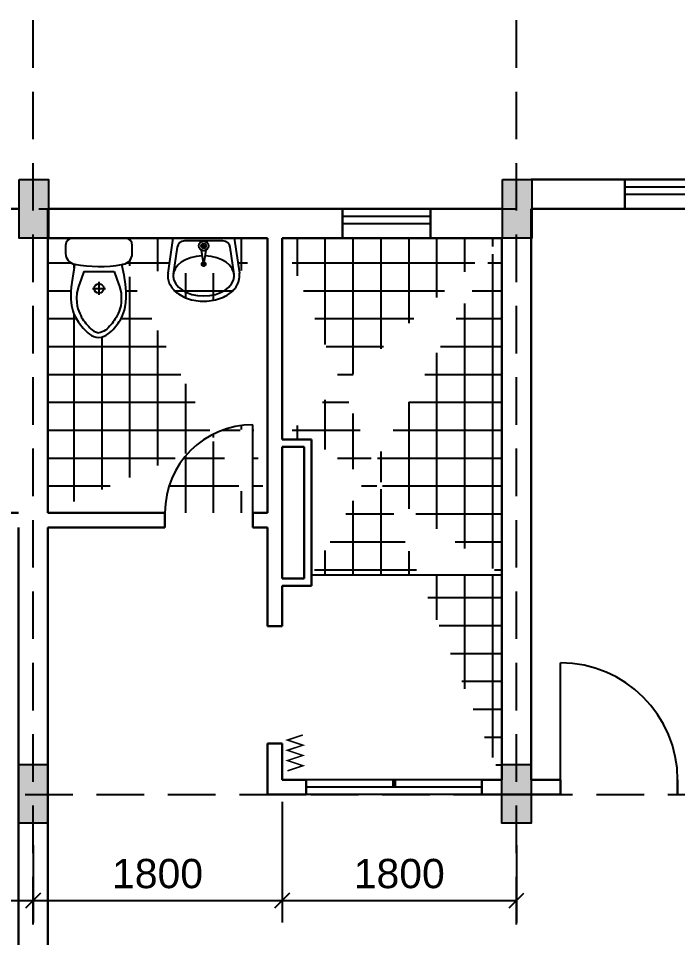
# Model space of a CAD drawing. Extents: x -100 to 171306, y -3236 to 60448.
# Drawn here: x 44552 to 49052, y 14442 to 20719 of the extents above; entities that cross this region are included whole.
import ezdxf

# ---------------------------------------------------------------- set-up
doc = ezdxf.new("R2010")
doc.units = 0
doc.header["$LTSCALE"] = 1300
doc.linetypes.add('HIDDEN', pattern=[0.375, 0.25, -0.125])
doc.layers.get('0').update_dxf_attribs({"linetype": 'CONTINUOUS'})
doc.layers.get('DEFPOINTS').update_dxf_attribs({"linetype": 'CONTINUOUS'})
for name, color, linetype in [('COT', 1, 'CONTINUOUS'), ('CUA', 4, 'CONTINUOUS'), ('HATCH', 5, 'CONTINUOUS'), ('RANH', 2, 'CONTINUOUS'), ('TBI', 2, 'CONTINUOUS'), ('TIM', 6, 'CONTINUOUS')]:
    doc.layers.add(name, color=color, linetype=linetype)
doc.layers.add('TUONG', color=3, linetype='CONTINUOUS', lineweight=30)
doc.styles.add('VNI-HELVE', font='VHELVEN.TTF')
doc.dimstyles.new('DIM100S', dxfattribs={"dimscale": 0, "dimtxt": 200, "dimasz": 100, "dimexe": 150, "dimexo": 150, "dimgap": 80, "dimtad": 1, "dimdec": 0, "dimrnd": 50, "dimzin": 0, "dimdsep": 46, "dimtxsty": 'VNI-HELVE', "dimblk1": 'OBLIQUE', "dimblk2": 'OBLIQUE', "dimsah": 1, "dimcen": 0, "dimclrd": 6, "dimclre": 6, "dimclrt": 6, "dimadec": 0, "dimazin": 0, "dimtfac": 1, "dimtdec": 0, "dimtmove": 0, "dimatfit": 3, "dimfxl": 1, "dimtolj": 1, "dimtzin": 0, "dimarcsym": 0})
pattern_1 = [(0, (-216.3789011299732, 3.637978807091713e-12), (0, 190.5), []), (90, (-216.3789011299732, 3.637978807091713e-12), (-190.5, 1.166437552015814e-14), [])]

# ---------------------------------------------------------------- blocks, each defined once
blk = doc.blocks.new('SX')
at = {"layer": 'CUA', "const_width": 15}
blk.add_lwpolyline([(0, 0), (50, 150), (100, 0), (150, 150), (200, 0), (250, 150), (300, 0), (350, 150)], dxfattribs=at)
blk = doc.blocks.new('S12A')
at = {"layer": 'CUA', "color": 4, "linetype": 'Continuous'}
for p, q in [((-600, 50), (600, 50)), ((-600, 0), (600, 0)), ((-600, -50), (600, -50))]:
    blk.add_line(p, q, dxfattribs=at)
at = {"layer": 'CUA', "color": 4, "linetype": 'Continuous', "const_width": 30}
blk.add_lwpolyline([(0, 0), (0, 50)], dxfattribs=at)
blk = doc.blocks.new('S18B')
at = {"layer": 'CUA', "color": 4, "linetype": 'Continuous'}
for p, q in [((-900, 100), (900, 100)), ((-900, 50), (900, 50)), ((-900, 0), (900, 0)), ((-900, -100), (900, -100))]:
    blk.add_line(p, q, dxfattribs=at)
at = {"layer": 'CUA', "color": 4, "linetype": 'Continuous', "const_width": 30}
for points in [[(-300, 50), (-300, 100)], [(300, 50), (300, 100)]]:
    blk.add_lwpolyline(points, dxfattribs=at)
blk = doc.blocks.new('_OBLIQUE')
at = {"color": 0, "linetype": 'ByBlock'}
blk.add_line((-0.5, -0.5), (0.5, 0.5), dxfattribs=at)
blk = doc.blocks.new('*D248')
at = {"layer": 'DEFPOINTS', "color": 0, "linetype": 'Continuous', "transparency": 16777216}
for p in [(42951.84429085498, 15368.68111542425), (44651.84429085731, 15224.39288582034), (44651.84429085731, 14695.37780185843)]:
    blk.add_point(p, dxfattribs=at)
at = {"layer": 'TIM', "color": 6, "linetype": 'Continuous', "lineweight": -2, "transparency": 16777216}
for p, q in [((42951.84429085498, 15218.68111542425), (42951.84429085498, 14545.37780185843)), ((44651.84429085731, 15074.39288582034), (44651.84429085731, 14545.37780185843)), ((42951.84429085498, 14695.37780185843), (44651.84429085731, 14695.37780185843))]:
    blk.add_line(p, q, dxfattribs=at)
at = {"layer": 'TIM', "color": 6, "linetype": 'Continuous', "lineweight": -2, "transparency": 16777216, "xscale": 100, "yscale": 100, "zscale": 100, "rotation": 180}
blk.add_blockref('_OBLIQUE', (42951.84429085498, 14695.37780185843), dxfattribs=at)
at = {"layer": 'TIM', "color": 6, "linetype": 'Continuous', "lineweight": -2, "transparency": 16777216, "xscale": 100, "yscale": 100, "zscale": 100}
blk.add_blockref('_OBLIQUE', (44651.84429085731, 14695.37780185843), dxfattribs=at)
at = {"layer": 'TIM', "color": 6, "linetype": 'Continuous', "transparency": 16777216, "insert": (43801.84429085614, 14878.16331717877), "char_height": 200, "attachment_point": 5, "style": 'VNI-HELVE'}
blk.add_mtext('\\A1;1800', dxfattribs=at)
blk = doc.blocks.new('*D249')
at = {"layer": 'DEFPOINTS', "color": 0, "linetype": 'Continuous', "transparency": 16777216}
for p in [(46351.84429085749, 15518.69647269052), (44651.84429085731, 15224.39288582034), (46351.84429085749, 14695.37780185843)]:
    blk.add_point(p, dxfattribs=at)
at = {"layer": 'TIM', "color": 6, "linetype": 'Continuous', "lineweight": -2, "transparency": 16777216}
for p, q in [((46351.84429085749, 15368.69647269052), (46351.84429085749, 14545.37780185843)), ((44651.84429085731, 15074.39288582034), (44651.84429085731, 14545.37780185843)), ((44651.84429085731, 14695.37780185843), (46351.84429085749, 14695.37780185843))]:
    blk.add_line(p, q, dxfattribs=at)
at = {"layer": 'TIM', "color": 6, "linetype": 'Continuous', "lineweight": -2, "transparency": 16777216, "xscale": 100, "yscale": 100, "zscale": 100, "rotation": 180}
blk.add_blockref('_OBLIQUE', (44651.84429085731, 14695.37780185843), dxfattribs=at)
at = {"layer": 'TIM', "color": 6, "linetype": 'Continuous', "lineweight": -2, "transparency": 16777216, "xscale": 100, "yscale": 100, "zscale": 100}
blk.add_blockref('_OBLIQUE', (46351.84429085749, 14695.37780185843), dxfattribs=at)
at = {"layer": 'TIM', "color": 6, "linetype": 'Continuous', "transparency": 16777216, "insert": (45501.84429085739, 14878.16331717877), "char_height": 200, "attachment_point": 5, "style": 'VNI-HELVE'}
blk.add_mtext('\\A1;1800', dxfattribs=at)
blk = doc.blocks.new('*D250')
at = {"layer": 'DEFPOINTS', "color": 0, "linetype": 'Continuous', "transparency": 16777216}
for p in [(46351.84429085749, 15368.69647269052), (47951.84429085736, 15224.39288583019), (47951.84429085736, 14695.37780185843)]:
    blk.add_point(p, dxfattribs=at)
at = {"layer": 'TIM', "color": 6, "linetype": 'Continuous', "lineweight": -2, "transparency": 16777216}
for p, q in [((46351.84429085749, 15218.69647269052), (46351.84429085749, 14545.37780185843)), ((47951.84429085736, 15074.39288583019), (47951.84429085736, 14545.37780185843)), ((46351.84429085749, 14695.37780185843), (47951.84429085736, 14695.37780185843))]:
    blk.add_line(p, q, dxfattribs=at)
at = {"layer": 'TIM', "color": 6, "linetype": 'Continuous', "lineweight": -2, "transparency": 16777216, "xscale": 100, "yscale": 100, "zscale": 100, "rotation": 180}
blk.add_blockref('_OBLIQUE', (46351.84429085749, 14695.37780185843), dxfattribs=at)
at = {"layer": 'TIM', "color": 6, "linetype": 'Continuous', "lineweight": -2, "transparency": 16777216, "xscale": 100, "yscale": 100, "zscale": 100}
blk.add_blockref('_OBLIQUE', (47951.84429085736, 14695.37780185843), dxfattribs=at)
at = {"layer": 'TIM', "color": 6, "linetype": 'Continuous', "transparency": 16777216, "insert": (47151.84429085742, 14878.16331717877), "char_height": 200, "attachment_point": 5, "style": 'VNI-HELVE'}
blk.add_mtext('\\A1;1800', dxfattribs=at)

msp = doc.modelspace()

# ---------------------------------------------------------------- hatches: boundary and pattern name
at = {"layer": 'HATCH', "linetype": 'Continuous'}
h = msp.add_hatch(dxfattribs=at)
h.set_pattern_fill('NET', color=5, scale=60, style=0)
h.set_pattern_definition(pattern_1)
edge = h.paths.add_edge_path()
edge.add_arc((45254.34429085734, 19114.29727065699), 75.0000000000002, 280.7092541193724, 360.0000000000028)
edge.add_line((45329.34429085731, 19114.29727065699), (45329.34429085733, 19169.35402750119))
edge.add_arc((45279.34429085733, 19169.35402750119), 50, 0, 90)
edge.add_line((45279.34429085733, 19219.35402750119), (44924.34429085731, 19219.35402750119))
edge.add_arc((44924.34429085731, 19169.35402750119), 50, 90, 180)
edge.add_line((44874.34429085731, 19169.35402750119), (44874.34429085733, 19114.29727065699))
edge.add_arc((44949.37783314512, 19114.30936162844), 75.03354326197281, 180.0092326925715, 260.5068486141611)
edge.add_line((44937.00257238134, 19040.30337852252), (44935.89674493406, 19034.68397741154))
edge.add_line((44935.89674493406, 19034.68397741154), (44933.28481879182, 19020.91358741088))
edge.add_line((44933.28481879182, 19020.91358741088), (44929.60790614892, 19000.5473145052))
edge.add_line((44929.60790614892, 19000.5473145052), (44925.30711919965, 18975.14026467911))
edge.add_line((44925.30711919965, 18975.14026467911), (44920.82357013835, 18946.24754391733))
edge.add_line((44920.82357013835, 18946.24754391733), (44916.59837115929, 18915.42425820447))
edge.add_line((44916.59837115929, 18915.42425820447), (44913.07263445683, 18884.22551352518))
edge.add_line((44913.07263445683, 18884.22551352518), (44910.68747222532, 18854.20641586413))
edge.add_line((44910.68747222532, 18854.20641586413), (44909.78453711372, 18826.62866897439))
edge.add_line((44909.78453711372, 18826.62866897439), (44910.30764359025, 18801.5803676828))
edge.add_line((44910.30764359025, 18801.5803676828), (44912.10114657786, 18778.85620458461))
edge.add_line((44912.10114657786, 18778.85620458461), (44915.00940099947, 18758.2508722751))
edge.add_line((44915.00940099947, 18758.2508722751), (44918.87676177803, 18739.5590633495))
edge.add_line((44918.87676177803, 18739.5590633495), (44923.54758383646, 18722.57547040312))
edge.add_line((44923.54758383646, 18722.57547040312), (44928.86622209769, 18707.09478603116))
edge.add_line((44928.86622209769, 18707.09478603116), (44934.67703148466, 18692.91170282894))
edge.add_line((44934.67703148466, 18692.91170282894), (44940.85343166318, 18679.82558577921))
edge.add_line((44940.85343166318, 18679.82558577921), (44947.3851012704, 18667.65448941484))
edge.add_line((44947.3851012704, 18667.65448941484), (44954.29078368643, 18656.22114065626))
edge.add_line((44954.29078368643, 18656.22114065626), (44961.58922229126, 18645.3482664238))
edge.add_line((44961.58922229126, 18645.3482664238), (44969.29916046497, 18634.85859363788))
edge.add_line((44969.29916046497, 18634.85859363788), (44977.4393415876, 18624.57484921891))
edge.add_line((44977.4393415876, 18624.57484921891), (44986.02850903921, 18614.31976008726))
edge.add_line((44986.02850903921, 18614.31976008726), (44995.08540619983, 18603.91605316328))
edge.add_line((44995.08540619983, 18603.91605316328), (45004.65849565312, 18593.27491364831))
edge.add_line((45004.65849565312, 18593.27491364831), (45014.91511679709, 18582.66135986703))
edge.add_line((45014.91511679709, 18582.66135986703), (45026.05232823343, 18572.42886842507))
edge.add_line((45026.05232823343, 18572.42886842507), (45038.26718856375, 18562.930915928))
edge.add_line((45038.26718856375, 18562.930915928), (45051.75675638964, 18554.5209789815))
edge.add_line((45051.75675638964, 18554.5209789815), (45066.71809031278, 18547.55253419112))
edge.add_line((45066.71809031278, 18547.55253419112), (45083.34824893479, 18542.37905816247))
edge.add_line((45083.34824893479, 18542.37905816247), (45101.84429085733, 18539.35402750124))
edge.add_line((45101.84429085733, 18539.35402750124), (45120.28533278121, 18542.69802960389))
edge.add_line((45120.28533278121, 18542.69802960389), (45136.82366649189, 18548.15793327395))
edge.add_line((45136.82366649189, 18548.15793327395), (45151.66242566612, 18555.38371777983))
edge.add_line((45151.66242566612, 18555.38371777983), (45165.00474398069, 18564.02536238992))
edge.add_line((45165.00474398069, 18564.02536238992), (45177.05375511232, 18573.7328463726))
edge.add_line((45177.05375511232, 18573.7328463726), (45188.01259273783, 18584.15614899628))
edge.add_line((45188.01259273783, 18584.15614899628), (45198.08439053398, 18594.94524952937))
edge.add_line((45198.08439053398, 18594.94524952937), (45207.47228217753, 18605.75012724025))
edge.add_line((45207.47228217753, 18605.75012724025), (45216.35382017346, 18616.3321954185))
edge.add_line((45216.35382017346, 18616.3321954185), (45224.80423233948, 18626.89860343858))
edge.add_line((45224.80423233948, 18626.89860343858), (45232.87316532153, 18637.76793469607))
edge.add_line((45232.87316532153, 18637.76793469607), (45240.61026576552, 18649.25877258658))
edge.add_line((45240.61026576552, 18649.25877258658), (45248.06518031739, 18661.68970050571))
edge.add_line((45248.06518031739, 18661.68970050571), (45255.28755562308, 18675.37930184912))
edge.add_line((45255.28755562308, 18675.37930184912), (45262.32703832849, 18690.64616001239))
edge.add_line((45262.32703832849, 18690.64616001239), (45269.23327507957, 18707.80885839112))
edge.add_line((45269.23327507957, 18707.80885839112), (45275.92570934588, 18727.35677470653))
edge.add_line((45275.92570934588, 18727.35677470653), (45281.80297189175, 18750.46246398196))
edge.add_line((45281.80297189175, 18750.46246398196), (45286.13349030508, 18778.4692755664))
edge.add_line((45286.13349030508, 18778.4692755664), (45288.18569217383, 18812.72055880887))
edge.add_line((45288.18569217383, 18812.72055880887), (45287.22800508596, 18854.55966305828))
edge.add_line((45287.22800508596, 18854.55966305828), (45282.5288566294, 18905.32993766365))
edge.add_line((45282.5288566294, 18905.32993766365), (45273.35667439207, 18966.37473197392))
edge.add_line((45273.35667439207, 18966.37473197392), (45258.97988596197, 19039.03739533807))
edge.add_line((45573.2990037905, 18979.20702346439), (45608.24736191927, 19219.35402750119))
edge.add_line((45608.24736191927, 19219.35402750119), (46025.24736191924, 19219.35402750119))
edge.add_line((46025.24736191924, 19219.35402750119), (46060.195720048, 18979.20702346439))
edge.add_spline(control_points=[(45573.29900379052, 18979.20702346442), (45572.49084335556, 18973.65376380858), (45572.04981096806, 18968.05167344834), (45571.97985324682, 18961.96318479522), (45571.97708466567, 18961.48128117931), (45571.97708466567, 18960.99937756251), (45571.97708466567, 18955.38508994996), (45572.3538944626, 18949.77099444089), (45573.84849505209, 18938.63429309636), (45574.9660900517, 18933.11199548592), (45577.90700666983, 18922.23994680627), (45579.7300374479, 18916.89032732994), (45584.0317062155, 18906.42698069672), (45586.51008058736, 18901.31321189659), (45593.5283277255, 18888.74830904745), (45598.46585376914, 18881.48474951001), (45609.5419709271, 18867.7039388727), (45615.68034430844, 18861.18547023244), (45628.98753755783, 18848.93613914596), (45636.15666439797, 18843.20456836617), (45658.55037630068, 18827.53311776246), (45674.99830549167, 18818.71851401033), (45710.21197589853, 18804.3121692116), (45728.98084625229, 18798.72199773643), (45767.79549004284, 18790.91074421315), (45787.84027365997, 18788.69145094254), (45828.09614471898, 18787.693592966), (45848.30502987715, 18788.91527292144), (45887.76656482503, 18794.76157717174), (45907.01764637832, 18799.38480973573), (45943.49287430595, 18811.90436329091), (45960.71856025577, 18819.79860275638), (45987.73049467454, 18836.04659213491), (45998.2501122597, 18843.6511419035), (46015.4774148966, 18858.78201477651), (46022.52892258444, 18866.03851337539), (46035.11748351101, 18881.49964432484), (46040.65418626564, 18889.70644849108), (46048.92023797252, 18905.05551050074), (46051.99764912831, 18912.03760249295), (46056.9238555347, 18926.37995443846), (46058.77139968292, 18933.74005463881), (46061.13627515488, 18948.65682751616), (46061.65265282078, 18956.21228379244), (46061.37426045037, 18968.92386261176), (46060.94097631997, 18974.08616998233), (46060.19566938881, 18979.20702346441)], knot_values=[6.188041064605255, 6.188041064605255, 6.188041064605255, 6.188041064605255, 6.275655103158307, 6.275655103158307, 6.283185307179586, 6.283185307179586, 6.283185307179586, 6.370913910330411, 6.370913910330411, 6.458642513481236, 6.458642513481236, 6.546371116632061, 6.546371116632061, 6.634099719782886, 6.634099719782886, 6.768000376950567, 6.768000376950567, 6.901901034118249, 6.901901034118249, 7.035801691285931, 7.035801691285931, 7.295926831772173, 7.295926831772173, 7.556051972258415, 7.556051972258415, 7.816177112744657, 7.816177112744657, 8.0763022532309, 8.0763022532309, 8.336427393717141, 8.336427393717141, 8.596552534203383, 8.596552534203383, 8.783727799519744, 8.783727799519744, 8.934605580622998, 8.934605580622998, 9.085483361726252, 9.085483361726252, 9.203365609722564, 9.203365609722564, 9.321247857718877, 9.321247857718877, 9.43913010571519, 9.43913010571519, 9.519922363184284, 9.519922363184284, 9.519922363184284, 9.519922363184284], degree=3, periodic=0)
edge.add_line((46251.84429085736, 19219.36938475965), (46251.84429085749, 17343.68158221989))
edge.add_line((46251.84429085762, 19219.36938475965), (44751.84429085475, 19219.36938476007))
edge.add_line((44751.84429085474, 19419.36938475992), (44751.84429085475, 17343.69693947838))
edge.add_line((45551.8442908572, 17343.68158221995), (44751.84429085731, 17343.68158221995))
edge.add_arc((46151.84429085714, 17343.68158221992), 600, 90, 180)
edge.add_line((46151.84429085714, 17343.68158221992), (46151.84429085714, 17943.68158221992))
edge.add_line((46251.84429085708, 17343.68158221992), (46151.84429085708, 17343.68158221992))
h = msp.add_hatch(dxfattribs=at)
h.set_pattern_fill('NET', color=5, scale=60, style=0)
h.set_pattern_definition(pattern_1)
edge = h.paths.add_edge_path()
edge.add_line((46351.84429085755, 18976.56703467886), (46351.84429085749, 19219.36938475962))
edge.add_line((46351.84429085725, 17843.74207767951), (46351.8442908581, 19219.36938475961))
edge.add_line((47851.84429085708, 19219.36938475917), (46351.84429085749, 19219.36938475961))
edge.add_line((47851.84429084959, 15518.71182995678), (47851.84429085563, 19219.36938475917))
edge.add_line((46551.84429085501, 16918.65133448938), (47851.84429085187, 16918.65133448731))
edge.add_line((46551.84429085725, 17843.68158221998), (46551.84429085725, 16843.68158221998))
edge.add_line((46551.84429085725, 17843.74207767951), (46351.84429085725, 17843.74207767951))

# ---------------------------------------------------------------- linework, layer by layer
at = {"layer": 'COT', "linetype": 'Continuous'}
for points in [[(44556.41668402208, 19618.71182994916), (44756.41668402208, 19618.71182994916), (44756.41668402208, 19219.36938476007), (44556.41668402208, 19219.36938476007)], [(47856.41668402241, 19618.71182994263), (48056.41668402241, 19618.71182994263), (48056.41668402241, 19219.36938475354), (47856.41668402241, 19219.36938475354)], [(44551.84429085731, 15623.73533100943), (44751.84429085731, 15623.73533100943), (44751.84429085731, 15224.39288582034), (44551.84429085731, 15224.39288582034)], [(47851.84429085736, 15623.73533101928), (48051.84429085736, 15623.73533101928), (48051.84429085736, 15224.39288583019), (47851.84429085736, 15224.39288583019)]]:
    msp.add_lwpolyline(points, close=True, dxfattribs=at)
for points in [[(44556.41668402214, 19219.36938476007), (44756.41668402208, 19219.36938476007), (44556.41668402208, 19618.71182994916), (44756.41668402208, 19618.71182994915)], [(47856.41668402246, 19219.36938475354), (48056.41668402241, 19219.36938475354), (47856.41668402241, 19618.71182994263), (48056.41668402241, 19618.71182994263)], [(44551.84429085736, 15224.39288582034), (44751.84429085731, 15224.39288582034), (44551.84429085731, 15623.73533100943), (44751.84429085731, 15623.73533100943)], [(47851.84429085741, 15224.39288583019), (48051.84429085736, 15224.39288583019), (47851.84429085736, 15623.73533101928), (48051.84429085736, 15623.73533101927)]]:
    msp.add_solid(points, dxfattribs=at)
at = {"layer": 'CUA', "color": 4, "linetype": 'Continuous'}
for p, q in [((46560.61769427788, 19418.67889125619), (47160.61769427788, 19418.67889125619)), ((46764.7955533844, 19368.67889125619), (47364.7955533844, 19368.67889125619)), ((46764.7955533844, 19318.67889125619), (47364.7955533844, 19318.67889125619)), ((46151.84429085714, 17343.68158221992), (46151.84429085714, 17943.68158221992)), ((48251.79009743034, 15518.71182995158), (48251.79009743034, 16318.71182995158))]:
    msp.add_line(p, q, dxfattribs=at)
at = {"layer": 'CUA', "color": 3, "linetype": 'Continuous'}
msp.add_line((46551.84429085501, 16918.65133448938), (47851.84429085187, 16918.65133448731), dxfattribs=at)
at = {"layer": 'CUA', "color": 4, "linetype": 'Continuous'}
for centre, radius, start, end in [((46151.84429085714, 17343.68158221992), 600, 90, 180), ((48251.79009743034, 15518.71182995158), 800, 0, 90)]:
    msp.add_arc(centre, radius, start, end, dxfattribs=at)
at = {"layer": 'RANH', "color": 2, "linetype": 'HIDDEN'}
for p, q in [((44651.84429085737, 7218.711829949087), (44651.84429085737, 28379.79701372211)), ((47951.84429085214, 7218.71182993237), (47951.84429085214, 28379.7970137054)), ((11541.94947329303, 19418.71182994904), (64573.03110050604, 19418.71182994904)), ((5597.666431750892, 15418.71182994907), (64573.03110050604, 15418.71182994907))]:
    msp.add_line(p, q, dxfattribs=at)
at = {"layer": 'TBI', "color": 2, "linetype": 'Continuous'}
for p, q in [((45798.10525548574, 19041.18276082725), (45836.77216005616, 19041.18276082725)), ((45816.74736191927, 19022.54065439373), (45816.74736191927, 19061.20755896415)), ((44997.57567214645, 18990.31168882594), (45206.1129095682, 18990.31168882596)), ((45101.84429085733, 18919.51129283599), (45101.84429085733, 18831.25086192059)), ((45057.71407539964, 18875.38107737829), (45145.97450631504, 18875.38107737829))]:
    msp.add_line(p, q, dxfattribs=at)
for points in [[(45268.28118982164, 19040.60356097116, 0.3604694923904597), (45329.34429085734, 19114.29727065699), (45329.34429085731, 19114.29727065699), (45329.34429085733, 19169.35402750119, 0.414213562373095), (45279.34429085733, 19219.35402750119), (44924.34429085731, 19219.35402750119, 0.414213562373095), (44874.34429085731, 19169.35402750119), (44874.34429085733, 19114.29727065699, 0.3664310780262656), (44937.00257238134, 19040.30337852252), (44935.89674493406, 19034.68397741154), (44933.28481879182, 19020.91358741088), (44929.60790614892, 19000.5473145052), (44925.30711919965, 18975.14026467911), (44920.82357013835, 18946.24754391733), (44916.59837115929, 18915.42425820447), (44913.07263445683, 18884.22551352518), (44910.68747222532, 18854.20641586413), (44909.78453711372, 18826.62866897439), (44910.30764359025, 18801.5803676828), (44912.10114657786, 18778.85620458461), (44915.00940099947, 18758.2508722751), (44918.87676177803, 18739.5590633495), (44923.54758383646, 18722.57547040312), (44928.86622209769, 18707.09478603116), (44934.67703148466, 18692.91170282894), (44940.85343166318, 18679.82558577921), (44947.3851012704, 18667.65448941484), (44954.29078368643, 18656.22114065626), (44961.58922229126, 18645.3482664238), (44969.29916046497, 18634.85859363788), (44977.4393415876, 18624.57484921891), (44986.02850903921, 18614.31976008726), (44995.08540619983, 18603.91605316328), (45004.65849565312, 18593.27491364831), (45014.91511679709, 18582.66135986703), (45026.05232823343, 18572.42886842507), (45038.26718856375, 18562.930915928), (45051.75675638964, 18554.5209789815), (45066.71809031278, 18547.55253419112), (45083.34824893479, 18542.37905816247), (45101.84429085733, 18539.35402750124), (45120.28533278121, 18542.69802960389), (45136.82366649189, 18548.15793327395), (45151.66242566612, 18555.38371777983), (45165.00474398069, 18564.02536238992), (45177.05375511232, 18573.7328463726), (45188.01259273783, 18584.15614899628), (45198.08439053398, 18594.94524952937), (45207.47228217753, 18605.75012724025), (45216.35382017346, 18616.3321954185), (45224.80423233948, 18626.89860343858), (45232.87316532153, 18637.76793469607), (45240.61026576552, 18649.25877258658), (45248.06518031739, 18661.68970050571), (45255.28755562308, 18675.37930184912), (45262.32703832849, 18690.64616001239), (45269.23327507957, 18707.80885839112), (45275.92570934588, 18727.35677470653), (45281.80297189175, 18750.46246398196), (45286.13349030508, 18778.4692755664), (45288.18569217383, 18812.72055880887), (45287.22800508596, 18854.55966305828), (45282.5288566294, 18905.32993766365), (45273.35667439207, 18966.37473197392), (45258.97988596197, 19039.03739533807)], [(46024.43161361528, 18973.07500510548), (45997.73000387666, 19156.55462832722, 0.3724924437097543), (45948.25120692539, 19199.35402750119), (45685.24351691311, 19199.35402750119, 0.3724924437097543), (45635.76471996184, 19156.55462832722), (45609.06311022322, 18973.07500510548)]]:
    msp.add_lwpolyline(points, format="xyb", dxfattribs=at)
for points in [[(45573.2990037905, 18979.20702346439), (45608.24736191927, 19219.35402750119), (46025.24736191924, 19219.35402750119), (46060.195720048, 18979.20702346439)], [(45798.10525548574, 19166.18276082725), (45836.77216005616, 19166.18276082725)], [(45816.74736191927, 19147.54065439373), (45816.74736191927, 19186.20755896415)], [(45800.55680217037, 19137.23109925539), (45810.38789665314, 19064.20452254544), (45823.10682718537, 19064.20452254545), (45832.93792166813, 19137.23109925539)], [(44997.57567214645, 18990.31168882594), (44979.83612629298, 18938.73500571106), (44962.1132353037, 18887.21673191406), (44951.30556625629, 18844.3191449534), (44949.14648021831, 18809.32565793705), (44950.20226438852, 18780.06869872669), (44953.60511109568, 18756.2796051535), (44958.58437226192, 18736.41924297506), (44964.54193391799, 18718.99752136979), (44970.83383905548, 18703.36149932271), (44977.18189721154, 18689.59416619096), (44983.59431578691, 18677.43979173259), (44990.16499881825, 18666.48330301985), (44997.02026318973, 18656.30213345134), (45004.30503289676, 18646.48911663038), (45012.15758004823, 18636.6702799193), (45020.61872835557, 18626.58909259609), (45029.45120511008, 18616.42346277842), (45038.48159093183, 18606.74994247398), (45047.79371818664, 18597.89287900029), (45057.52202077508, 18590.05511202304), (45067.83072918494, 18583.37829676748), (45078.97341863921, 18577.95232604667), (45091.33421306602, 18573.87157957993), (45101.84429085731, 18571.96573703704)], [(45206.11290956819, 18990.31168882594), (45223.85245542168, 18938.73500571106), (45241.57534641095, 18887.21673191406), (45252.38301545836, 18844.3191449534), (45254.54210149634, 18809.32565793705), (45253.48631732613, 18780.06869872669), (45250.08347061897, 18756.2796051535), (45245.10420945273, 18736.41924297506), (45239.14664779667, 18718.99752136979), (45232.85474265918, 18703.36149932271), (45226.50668450312, 18689.59416619096), (45220.09426592774, 18677.43979173259), (45213.5235828964, 18666.48330301985), (45206.66831852492, 18656.30213345134), (45199.3835488179, 18646.48911663038), (45191.53100166642, 18636.6702799193), (45183.06985335908, 18626.58909259609), (45174.23737660457, 18616.42346277842), (45165.20699078282, 18606.74994247398), (45155.89486352802, 18597.89287900029), (45146.16656093958, 18590.05511202304), (45135.85785252971, 18583.37829676748), (45124.71516307545, 18577.95232604667), (45112.35436864863, 18573.87157957993), (45101.84429085731, 18571.96573703704)]]:
    msp.add_lwpolyline(points, dxfattribs=at)
for centre, radius in [((45816.74736191925, 19166.18276082725), 33.17126667394768), ((45816.74736191925, 19166.18276082725), 16.28223118407186), ((45816.74736191925, 19041.18276082725), 13.36496379994787), ((45101.84429085733, 18875.38107737829), 32.38698775391094)]:
    msp.add_circle(centre, radius, dxfattribs=at)
for centre, radius, start, end in [((45101.84429085733, 19920.66680494306), 895.6631926840753, 259.2907458806275, 280.1058880918778), ((45247.48431075966, 19135.71133520967), 97.35501476313168, 276.7812446519483, 282.3345185737207)]:
    msp.add_arc(centre, radius, start, end, dxfattribs=at)
msp.add_ellipse((45816.74736191925, 18960.99937756249), major_axis=(208.4999999991319, 1.053591214918976e-13), ratio=0.6553733815916917, start_param=1.622793091926768, end_param=7.801984868842611, dxfattribs=at)
msp.add_open_spline([(45573.29900379052, 18979.20702346442), (45572.49084335556, 18973.65376380858), (45572.04981096806, 18968.05167344834), (45571.97985324682, 18961.96318479522), (45571.97708466567, 18961.48128117931), (45571.97708466567, 18960.99937756251), (45571.97708466567, 18955.38508994996), (45572.3538944626, 18949.77099444089), (45573.84849505209, 18938.63429309636), (45574.9660900517, 18933.11199548592), (45577.90700666983, 18922.23994680627), (45579.7300374479, 18916.89032732994), (45584.0317062155, 18906.42698069672), (45586.51008058736, 18901.31321189659), (45593.5283277255, 18888.74830904745), (45598.46585376914, 18881.48474951001), (45609.5419709271, 18867.7039388727), (45615.68034430844, 18861.18547023244), (45628.98753755783, 18848.93613914596), (45636.15666439797, 18843.20456836617), (45658.55037630068, 18827.53311776246), (45674.99830549167, 18818.71851401033), (45710.21197589853, 18804.3121692116), (45728.98084625229, 18798.72199773643), (45767.79549004284, 18790.91074421315), (45787.84027365997, 18788.69145094254), (45828.09614471898, 18787.693592966), (45848.30502987715, 18788.91527292144), (45887.76656482503, 18794.76157717174), (45907.01764637832, 18799.38480973573), (45943.49287430595, 18811.90436329091), (45960.71856025577, 18819.79860275638), (45987.73049467454, 18836.04659213491), (45998.2501122597, 18843.6511419035), (46015.4774148966, 18858.78201477651), (46022.52892258444, 18866.03851337539), (46035.11748351101, 18881.49964432484), (46040.65418626564, 18889.70644849108), (46048.92023797252, 18905.05551050074), (46051.99764912831, 18912.03760249295), (46056.9238555347, 18926.37995443846), (46058.77139968292, 18933.74005463881), (46061.13627515488, 18948.65682751616), (46061.65265282078, 18956.21228379244), (46061.37426045037, 18968.92386261176), (46060.94097631997, 18974.08616998233), (46060.19566938881, 18979.20702346441)], degree=3, knots=[6.188041064605255, 6.188041064605255, 6.188041064605255, 6.188041064605255, 6.275655103158307, 6.275655103158307, 6.283185307179586, 6.283185307179586, 6.283185307179586, 6.370913910330411, 6.370913910330411, 6.458642513481236, 6.458642513481236, 6.546371116632061, 6.546371116632061, 6.634099719782886, 6.634099719782886, 6.768000376950567, 6.768000376950567, 6.901901034118249, 6.901901034118249, 7.035801691285931, 7.035801691285931, 7.295926831772173, 7.295926831772173, 7.556051972258415, 7.556051972258415, 7.816177112744657, 7.816177112744657, 8.0763022532309, 8.0763022532309, 8.336427393717141, 8.336427393717141, 8.596552534203383, 8.596552534203383, 8.783727799519744, 8.783727799519744, 8.934605580622998, 8.934605580622998, 9.085483361726252, 9.085483361726252, 9.203365609722564, 9.203365609722564, 9.321247857718877, 9.321247857718877, 9.43913010571519, 9.43913010571519, 9.519922363184284, 9.519922363184284, 9.519922363184284, 9.519922363184284], dxfattribs=at)
at = {"layer": 'TUONG', "color": 3}
for p, q in [((48051.84429085737, 19618.71182994907), (51251.8442908572, 19618.71182994907)), ((48692.1429003778, 19418.71182994901), (48692.14290037774, 19618.71182994901)), ((44556.41668402216, 19419.36938476001), (41451.8442908572, 19419.36938475923)), ((44751.84429085481, 19419.36938475992), (47851.8442908572, 19419.36938475992)), ((44751.84429085474, 19419.36938475992), (44751.84429085475, 17343.69693947838)), ((46764.79554334455, 19218.50993475179), (46764.64354638286, 19418.50987699409)), ((51151.84429085714, 19418.71182994907), (48051.84429085504, 19418.71182994907)), ((48051.84429084957, 15518.71182995172), (48051.84429085598, 19418.71182994907)), ((46251.84429085762, 19219.36938475965), (44751.84429085475, 19219.36938476007)), ((46251.84429085761, 19219.36938475965), (46251.84429085749, 18976.56703467886)), ((46251.84429085736, 19219.36938475965), (46251.84429085749, 17343.68158221989)), ((46351.84429085725, 17843.74207767951), (46351.8442908581, 19219.36938475961)), ((46351.84429085755, 18976.56703467886), (46351.84429085749, 19219.36938475962)), ((47851.84429085708, 19219.36938475917), (46351.84429085749, 19219.36938475961)), ((47851.84429084959, 15518.71182995678), (47851.84429085563, 19219.36938475917)), ((47851.84429085429, 18819.33960381791), (47851.84429085475, 19219.32424655941)), ((46551.84429085725, 17843.74207767951), (46351.84429085725, 17843.74207767951)), ((46551.84429085725, 17843.68158221998), (46551.84429085725, 16843.68158221998)), ((46501.84429085725, 17793.74207767951), (46351.84429085725, 17793.74207767951)), ((46351.84429085725, 16893.68158221998), (46351.84429085725, 17793.74207767951)), ((46501.84429085725, 17793.68158221998), (46501.84429085725, 16893.68158221998)), ((43751.84429085766, 17343.68158221995), (44551.84429085755, 17343.68158221995)), ((45551.8442908572, 17343.68158221995), (44751.84429085731, 17343.68158221995)), ((46251.84429085708, 17343.68158221992), (46151.84429085708, 17343.68158221992)), ((44551.8442908571, 17243.68158221991), (44551.84429085781, 11618.71182994906)), ((45551.8442908572, 17243.68158221992), (44751.84429085493, 17243.68158221992)), ((44751.84429085781, 11618.71182994906), (44751.84429085714, 17243.68158221992)), ((46251.84429085737, 17243.68158221992), (46151.84429085737, 17243.68158221992)), ((46251.84429085749, 16568.65133448951), (46251.84429085755, 17243.68158221992)), ((46501.84429085725, 16893.68158221998), (46351.84429085725, 16893.68158221998)), ((46551.84429085725, 16843.68158221998), (46351.84429085725, 16843.68158221998)), ((46351.84429085749, 16568.65133448945), (46351.84429085725, 16843.68158221998)), ((46251.84429085749, 15418.6964726904), (46251.84429085749, 15768.6513344896)), ((46351.84429085749, 15518.69647269052), (46351.84429085749, 15768.6513344896)), ((46351.84429085749, 15518.69647269052), (46516.1302581228, 15518.69647269043)), ((47851.84429085737, 15518.71182995678), (47716.1302581228, 15518.69647269043)), ((47716.1302581228, 15518.69647269043), (47716.1302581228, 15418.69647269043)), ((48251.7900974304, 15518.71182995158), (48051.84429085225, 15518.71182995172)), ((46516.1302581228, 15418.69647269037), (46251.84429085749, 15418.6964726904)), ((47716.1302581228, 15418.69647269043), (47851.84429085737, 15418.69647269043)), ((48251.7900974304, 15418.71182995158), (47851.84429084943, 15418.71182995186)), ((44751.84429085737, 15268.71182994907), (44751.84429085772, 12318.71182994907))]:
    msp.add_line(p, q, dxfattribs=at)
at = {"layer": 'TUONG', "color": 3, "linetype": 'ByBlock'}
for p, q in [((45551.84429085714, 17343.68158221992), (45551.84429085714, 17243.68158221992)), ((46151.84429085708, 17343.68158221989), (46151.84429085731, 17243.68158222059)), ((46351.84429085749, 16568.65133448954), (46251.84429085749, 16568.65133448954)), ((46351.84429085749, 15768.65133448963), (46251.84429085749, 15768.65133448963)), ((46516.1302581228, 15518.69647269046), (46516.1302581228, 15418.6964726904)), ((48251.79009743034, 15518.71182995155), (48251.79009743034, 15418.71182995155)), ((49051.79009743034, 15518.71182995082), (49051.79009743034, 15418.71182995082))]:
    msp.add_line(p, q, dxfattribs=at)
at = {"layer": 'TUONG', "color": 3, "linetype": 'Continuous'}
msp.add_lwpolyline([(47364.94756038599, 19419.36938475948), (47365.09955734768, 19219.36944251718)], dxfattribs=at)

# ---------------------------------------------------------------- block references
at = {"layer": 'CUA', "color": 4, "linetype": 'Continuous'}
msp.add_blockref('S18B', (49592.14290037774, 19518.71182994902), dxfattribs=at)
at = {"layer": 'CUA', "color": 4, "linetype": 'Continuous', "xscale": -0.6999999999970896, "yscale": 0.6999999999970896, "zscale": 0.7, "rotation": 270}
msp.add_blockref('SX', (46388.65947420114, 15581.03565151654), dxfattribs=at)
at = {"layer": 'CUA', "color": 4, "linetype": 'Continuous', "xscale": -1}
msp.add_blockref('S12A', (47116.1302581228, 15468.69647269043), dxfattribs=at)

# ---------------------------------------------------------------- dimensions: what is measured, and where the dimension line sits
at = {"layer": 'TIM', "color": 6, "linetype": 'Continuous'}
for base, p1, p2, picture, middle in [((46351.84429085749, 14695.37780185843), (44651.84429085731, 15224.39288582034), (46351.84429085749, 15518.69647269052), '*D249', (45501.84429085739, 14878.16331717877)), ((44651.84429085731, 14695.37780185843), (42951.84429085498, 15368.68111542425), (44651.84429085731, 15224.39288582034), '*D248', (43801.84429085614, 14878.16331717877)), ((47951.84429085736, 14695.37780185843), (46351.84429085749, 15368.69647269052), (47951.84429085736, 15224.39288583019), '*D250', (47151.84429085742, 14878.16331717877))]:
    dim = msp.add_linear_dim(base=base, p1=p1, p2=p2, text='1800', dimstyle='DIM100S', override={"dimscale": 1}, dxfattribs=at)
    dim.commit()
    dim.dimension.update_dxf_attribs({"geometry": picture, "text_midpoint": middle})

doc.saveas('drawing.dxf')
